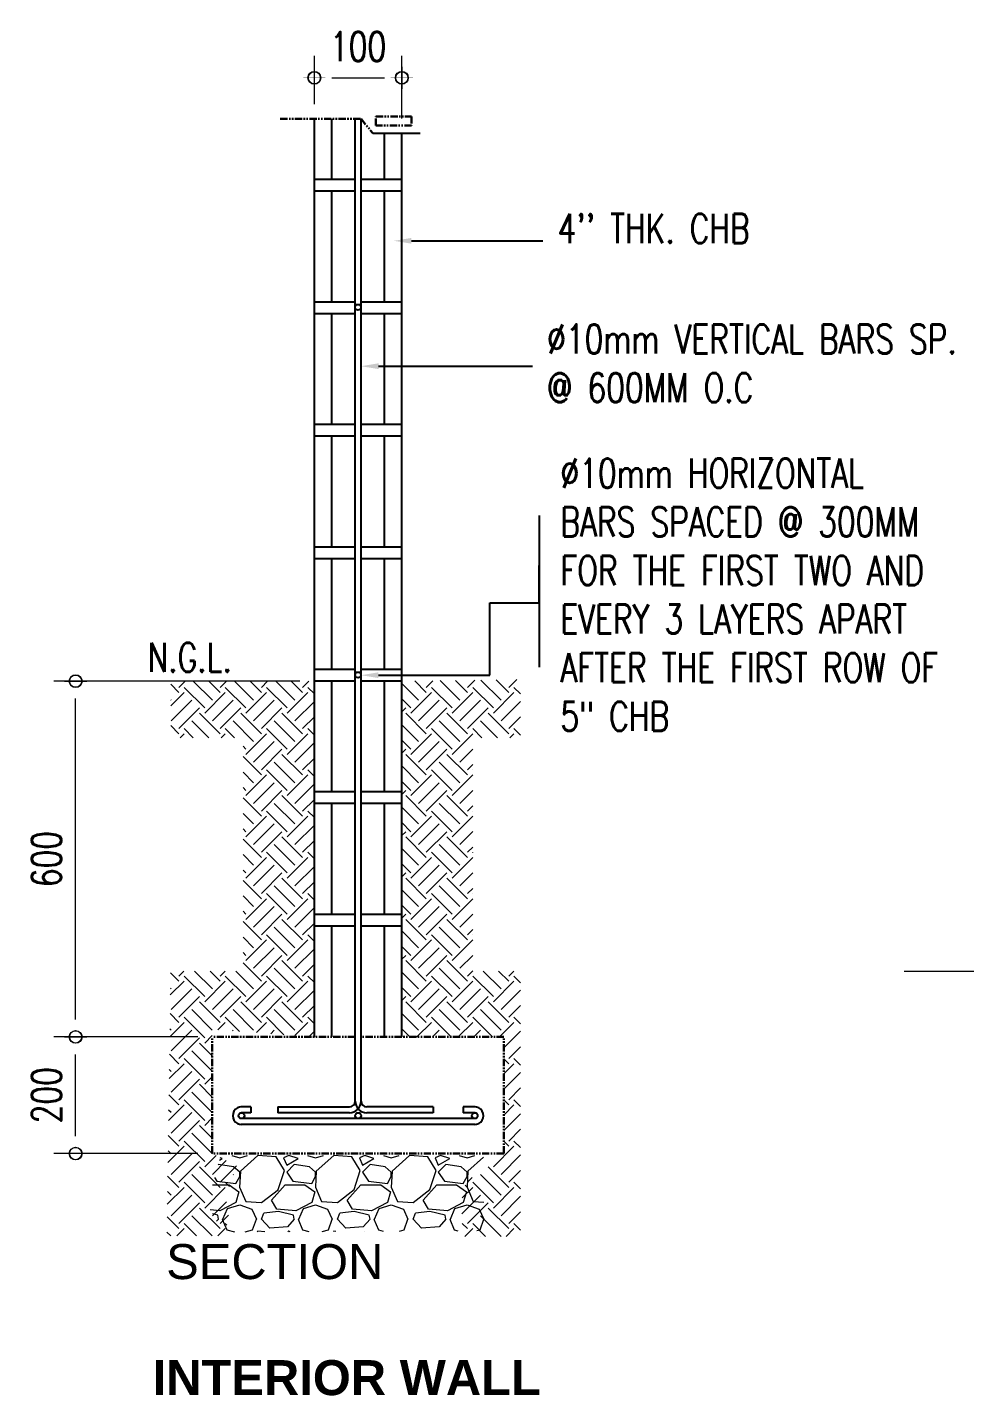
# Model space of a CAD drawing. Header units: millimetres. Extents: x 1634676 to 2610633, y -385676 to -37463.
# Drawn here: x 2120511 to 2122118, y -61592 to -59246 of the extents above; entities that cross this region are included whole.
import ezdxf
from ezdxf import colors
from ezdxf.entities.mleader import LeaderData, LeaderLine
from ezdxf.math import Vec2, Vec3

# ---------------------------------------------------------------- set-up
doc = ezdxf.new("R2010")
doc.units = ezdxf.units.MM
doc.header["$MEASUREMENT"] = 0
doc.linetypes.add('PHANTOM', pattern=[2.5, 1.25, -0.25, 0.25, -0.25, 0.25, -0.25])
doc.layers.get('0').update_dxf_attribs({"lineweight": 15})
doc.layers.get('Defpoints').update_dxf_attribs({"color": 250})
for name, color, linetype, lineweight in [('.2', 2, 'Continuous', 20), ('ST-ANNOT_A', 74, 'Continuous', 20), ('ST-DIM_E', 250, 'Continuous', 13), ('ST-FTG_E', 58, 'PHANTOM', 30), ('ST-HATCH_E', 250, 'Continuous', 9), ('ST-STL_E', 5, 'Continuous', 25), ('ST-WALL_E', 2, 'Continuous', 25)]:
    doc.layers.add(name, color=color, linetype=linetype, lineweight=lineweight)
doc.layers.add('.5', color=7, linetype='Continuous')
doc.styles.add('ARIAL', font='arial.ttf')
doc.styles.add('ST_TEXT', font='romans.shx', dxfattribs={"width": 0.75})
doc.styles.get("Standard").update_dxf_attribs({"font": 'GOTHIC.TTF'})
doc.dimstyles.new('ST_D25', dxfattribs={"dimscale": 25, "dimtxt": 2, "dimasz": 1.2, "dimexe": 1.5, "dimexo": 1, "dimgap": 1, "dimtad": 1, "dimdec": 0, "dimzin": 1, "dimdsep": 46, "dimtxsty": 'ST_TEXT', "dimblk": 'OpenIndicator', "dimcen": 1, "dimclrd": 256, "dimclre": 256, "dimclrt": 7, "dimadec": 0, "dimazin": 0, "dimtfac": 1, "dimtdec": 0, "dimtix": 1, "dimtmove": 2, "dimatfit": 3, "dimldrblk": 'OPEN90', "dimfxl": 0.075, "dimlwd": -1, "dimlwe": -1, "dimarcsym": 0})

# ---------------------------------------------------------------- blocks, each defined once
blk = doc.blocks.new('OpenIndicator')
at = {"layer": 'ST-DIM_E'}
h = blk.add_hatch(color=255, dxfattribs=at)
h.paths.add_polyline_path([(0.3500000000000002, 0), (0.3645194722411961, 0, 0.4142135623730951), (2.775557561562891e-16, 0.364519472241196), (2.775557561562891e-16, 0.3500000000000001, -0.4142135623730951)])
h.paths.add_polyline_path([(2.775557561562891e-16, 0.3500000000000001), (2.775557561562891e-16, 0.364519472241196, 0.4142135623730951), (-0.3645194722411955, 0), (-0.3499999999999998, 0, -0.4142135623730953)])
h.paths.add_polyline_path([(1.665334536937735e-16, -0.3499999999999999), (1.665334536937735e-16, -0.3645194722411956, 0.4142135623730951), (0.3645194722411961, 0), (0.3500000000000002, 0, -0.4142135623730949)])
h.paths.add_polyline_path([(-0.3499999999999998, 0), (-0.3645194722411955, 0, 0.4142135623730949), (1.665334536937735e-16, -0.3645194722411956), (1.665334536937735e-16, -0.3499999999999999, -0.4142135623730949)])
at = {"layer": 'ST-DIM_E', "color": 255}
blk.add_line((2.983402616018552e-16, 0.6342797221434002), (1.457489482482074e-16, -0.6342797221434002), dxfattribs=at)
at = {"layer": 'ST-DIM_E', "color": 255, "const_width": 0.01}
blk.add_lwpolyline([(-0.6295341379212689, 0), (0.6295341379212693, 0)], dxfattribs=at)
at = {"layer": 'ST-DIM_E', "color": 255}
for centre, radius in [((3.33066907387547e-16, 1.443384749626027e-16), 0.3645194722411958), ((2.220446049250313e-16, 1.443384749626027e-16), 0.35)]:
    blk.add_circle(centre, radius, dxfattribs=at)
blk = doc.blocks.new('*D155')
at = {"layer": 'Defpoints', "color": 0, "transparency": 16777216}
for p in [(2120593.443772866, -60367.07371918179), (2121002.733871842, -60367.07371918179, -5.860458756809937e-08), (2120827.733871842, -60977.07371918179, -5.859916967973922e-08)]:
    blk.add_point(p, dxfattribs=at)
at = {"layer": 'ST-DIM_E', "transparency": 16777216}
for p, q in [((2120977.733871842, -60367.07371918179), (2120555.943772866, -60367.07371918179)), ((2120593.443772866, -60947.07371918179), (2120593.443772866, -60397.07371918179)), ((2120802.733871842, -60977.07371918179), (2120555.943772866, -60977.07371918179))]:
    blk.add_line(p, q, dxfattribs=at)
at = {"layer": 'ST-DIM_E', "transparency": 16777216, "xscale": 30, "yscale": 30, "zscale": 30}
for p, rotation in [((2120593.443772866, -60367.07371918179), 90), ((2120593.443772866, -60977.07371918179), 270)]:
    blk.add_blockref('OpenIndicator', p, dxfattribs=dict(at, rotation=rotation))
at = {"layer": 'ST-DIM_E', "color": 7, "lineweight": -2, "transparency": 16777216, "insert": (2120543.443772866, -60672.07371918238), "char_height": 50, "attachment_point": 5, "rotation": 90, "style": 'ST_TEXT'}
blk.add_mtext('600', dxfattribs=at)
blk = doc.blocks.new('_Open90')
at = {"color": 0, "linetype": 'ByBlock', "lineweight": -2}
for p, q in [((0, 0), (-1, 0)), ((-0.5, 0.5), (0, 0)), ((0, 0), (-0.5, -0.5))]:
    blk.add_line(p, q, dxfattribs=at)
blk = doc.blocks.new('*D156')
at = {"layer": 'Defpoints', "color": 0, "transparency": 16777216}
for p in [(2120593.443772867, -60977.07371918179), (2120827.733871842, -60977.07371918179, -5.859916967973922e-08), (2120827.733871842, -61177.07371918179, -5.859739332289982e-08)]:
    blk.add_point(p, dxfattribs=at)
at = {"layer": 'ST-DIM_E', "transparency": 16777216}
for p, q in [((2120802.733871842, -60977.07371918179), (2120555.943772867, -60977.07371918179)), ((2120593.443772867, -61147.07371918179), (2120593.443772867, -61007.07371918179)), ((2120802.733871842, -61177.07371918179), (2120555.943772867, -61177.07371918179))]:
    blk.add_line(p, q, dxfattribs=at)
at = {"layer": 'ST-DIM_E', "transparency": 16777216, "xscale": 30, "yscale": 30, "zscale": 30}
for p, rotation in [((2120593.443772867, -60977.07371918179), 90), ((2120593.443772867, -61177.07371918179), 270)]:
    blk.add_blockref('OpenIndicator', p, dxfattribs=dict(at, rotation=rotation))
at = {"layer": 'ST-DIM_E', "color": 7, "lineweight": -2, "transparency": 16777216, "insert": (2120543.443772867, -61077.07371918238), "char_height": 50, "attachment_point": 5, "rotation": 90, "style": 'ST_TEXT'}
blk.add_mtext('200', dxfattribs=at)
blk = doc.blocks.new('*D157')
at = {"layer": 'Defpoints', "color": 0, "transparency": 16777216}
for p in [(2121152.733871841, -59332.57103408937), (2121002.733871841, -59403.00913324644), (2121152.733871841, -59427.25928442244)]:
    blk.add_point(p, dxfattribs=at)
at = {"layer": 'ST-DIM_E', "transparency": 16777216}
for p, q in [((2121002.733871841, -59378.00913324644), (2121002.733871841, -59295.07103408937)), ((2121152.733871841, -59402.25928442244), (2121152.733871841, -59295.07103408937)), ((2121032.733871841, -59332.57103408937), (2121122.733871841, -59332.57103408937))]:
    blk.add_line(p, q, dxfattribs=at)
at = {"layer": 'ST-DIM_E', "transparency": 16777216, "xscale": 30, "yscale": 30, "zscale": 30, "rotation": 180}
blk.add_blockref('OpenIndicator', (2121002.733871841, -59332.57103408937), dxfattribs=at)
at = {"layer": 'ST-DIM_E', "transparency": 16777216, "xscale": 30, "yscale": 30, "zscale": 30}
blk.add_blockref('OpenIndicator', (2121152.733871841, -59332.57103408937), dxfattribs=at)
at = {"layer": 'ST-DIM_E', "color": 7, "lineweight": -2, "transparency": 16777216, "insert": (2121077.733871841, -59278.91497877863), "char_height": 50, "attachment_point": 5, "style": 'ST_TEXT'}
blk.add_mtext('100', dxfattribs=at)

msp = doc.modelspace()

# ---------------------------------------------------------------- hatches: boundary and pattern name
at = {"layer": 'ST-HATCH_E', "ltscale": 100}
h = msp.add_hatch(dxfattribs=at)
h.set_pattern_fill('EARTH', color=256, scale=200, angle=45.00000000000009, style=0)
h.set_pattern_definition([(45.00000000000009, (95687.32538183848, 115691.8387072005), (-1.040834085586084e-13, 70.71067811865474), [50.00000000000001, -50.00000000000001]), (45.00000000000009, (95674.06712969462, 115705.0969593481), (-1.040834085586084e-13, 70.71067811865474), [50.00000000000001, -50.00000000000001]), (45.00000000000009, (95660.80887755076, 115718.3552114957), (-1.040834085586084e-13, 70.71067811865474), [50.00000000000001, -50.00000000000001]), (135.0000000000001, (95660.80887755076, 115727.1940462601), (-70.71067811865474, -9.71445146547012e-14), [50, -50]), (135.0000000000001, (95674.06712969462, 115740.4522984077), (-70.71067811865474, -9.71445146547012e-14), [50, -50]), (135.0000000000001, (95687.32538183848, 115753.7105505553), (-70.71067811865474, -9.71445146547012e-14), [50, -50])])
edge = h.paths.add_edge_path()
edge.add_line((2121002.733871841, -60544.12860132818), (2121002.733871841, -60367.07371918345))
edge.add_line((2121002.733871841, -60367.07371918176), (2120756.386402178, -60367.07371918176))
edge.add_line((2120756.386402183, -60367.07371918176), (2120756.386402183, -60464.12860132614))
edge.add_line((2120756.386402183, -60464.1286013319), (2120880.434921935, -60464.1286013319))
edge.add_line((2120880.434921929, -60464.1286013319), (2120880.434921929, -60864.12860133051))
edge.add_line((2120880.434921929, -60864.12860132818), (2120756.386402177, -60864.12860132812))
edge.add_line((2120756.386402183, -60864.12860132818), (2120749.630305219, -61318.3425993814))
edge.add_line((2120749.630305224, -61318.3425993814), (2120849.630305224, -61318.3425993814))
edge.add_line((2120849.630305224, -61318.3425993814), (2120856.386402188, -61278.08606228133))
edge.add_arc((2120885.801736631, -61261.23879197676), 33.89826569695749, 179.999999999952, 209.8013925409727, ccw=False)
edge.add_arc((2121027.375540265, -61279.75253834639), 176.4460425183591, 152.6006655960067, 173.9771070290806, ccw=False)
edge.add_line((2120870.723085784, -61198.55392735515), (2120827.733871839, -61177.07371918182))
edge.add_line((2120827.733871841, -61177.07371918176), (2120827.733871841, -60964.12860132707))
edge.add_line((2120827.733871841, -60964.12860132818), (2121002.733871844, -60977.07371918217))
edge.add_line((2121002.733871841, -60977.07371918176), (2121002.733871841, -60754.12860132864))
edge.add_line((2121002.733871841, -60754.12860132818), (2121002.733871841, -60544.12860132905))
edge = h.paths.add_edge_path()
edge.add_ellipse((2121381.587365755, -61269.55293466215), major_axis=(89.29418022721545, 89.29418022721548), ratio=1, start_angle=100.80290461354468, end_angle=142.4990452233347, ccw=False)
edge.add_line((2121256.386402183, -61286.0338317125), (2121256.386402183, -61319.12009840581))
edge.add_line((2121256.386402183, -61319.12009840523), (2121356.386402183, -61319.12009840517))
edge.add_line((2121356.386402183, -61319.12009840523), (2121356.386402183, -60864.1286013264))
edge.add_line((2121356.386402183, -60864.12860132818), (2121274.396055141, -60864.12860132824))
edge.add_line((2121274.396055141, -60864.12860132818), (2121274.396055141, -60464.12860132963))
edge.add_line((2121274.396055141, -60464.1286013319), (2121356.386402183, -60464.12860133196))
edge.add_line((2121356.386402183, -60464.1286013319), (2121356.386402183, -60364.12860133187))
edge.add_line((2121356.386402183, -60364.1286013319), (2121152.733871843, -60367.07371918747))
edge.add_line((2121152.733871841, -60367.07371918176), (2121152.733871841, -60544.12860132649))
edge.add_line((2121152.733871841, -60544.12860132818), (2121152.733871841, -60754.12860132731))
edge.add_line((2121152.733871841, -60754.12860132818), (2121152.733871841, -60977.0737191813))
edge.add_line((2121152.733871841, -60977.07371918176), (2121327.703405608, -60977.07371918176))
edge.add_line((2121327.703405612, -60977.07371918176), (2121327.733871845, -61177.07371918249))
edge.add_line((2121327.733871841, -61177.07371918176), (2121272.36680977, -61223.75615088345))
h = msp.add_hatch(dxfattribs=at)
h.set_pattern_fill('GRAVEL', color=256, scale=130)
h.set_pattern_definition([(228.012787504, (101677.4277032695, 121619.752511333), (-1040.000000000008, -1170.000000000001), [17.48968, -1731.481446119581]), (184.969740728, (101665.7277032665, 121606.7525113312), (1559.999999999997, 130.0000000000045), [30.01284, -2971.270218959899]), (132.510447078, (101635.8277032606, 121604.1525113334), (1300.000000000015, -1429.999999999982), [21.16243999999999, -2095.08423749296]), (267.273689006, (101585.1277032725, 121571.6525113315), (130.0000000000031, 2600.000000000002), [27.33093999999985, -2705.762545411754]), (292.833654178, (101583.8277032606, 121544.3525113345), (-649.9999999999985, 1560.000000000004), [26.80014999999986, -2653.218506651463]), (357.273689006, (101594.2277032665, 121519.6525113334), (-2600.000000000002, 130.0000000000033), [27.33093999999985, -2705.762545411754]), (37.6942404667, (101621.5277032785, 121518.3525113327), (-1690, -1299.999999999996), [36.14376999999999, -3578.23031135908]), (72.2553283749, (101650.1277032725, 121540.4525113323), (910.0000000000035, 2860.000000000001), [34.12343999999975, -3378.221794585723]), (121.429565615, (101660.5277032636, 121572.9525113323), (-1040.000000000003, 1689.999999999998), [27.42349999999998, -2714.929504264767]), (175.236358309, (101646.2277032665, 121596.3525113327), (1429.999999999998, -130.0000000000049), [31.30816, -1534.099135242999]), (222.397437798, (101615.0277032636, 121598.9525113342), (-1559.999999999995, -1429.999999999997), [40.48824, -4008.338750623337]), (138.814074834, (101713.8277032755, 121570.3525113308), (-910.0000000000042, 780.0000000000001), [13.81912999999993, -1368.099825655503]), (171.46923439, (101703.4277032695, 121579.4525113323), (1690, -259.9999999999994), [26.29081, -2602.79648410041]), (225, (101677.4277032695, 121583.3525113327), (-1.443289932012704e-14, -129.9999999999913), [18.38473, -165.463033108503]), (203.198590514, (101668.3277032755, 121598.9525113342), (649.9999999999986, 259.9999999999968), [9.900540000000001, -980.149963762307]), (291.801409486, (101659.2277032665, 121595.0525113319), (-129.9999999999589, 390.0000000000134), [14.00139, -686.0700349274852]), (30.96375653209999, (101664.4277032695, 121582.0525113319), (390.0000000000069, 259.9999999999973), [22.74076999999998, -735.2829763298881]), (161.565051177, (101683.9277032695, 121593.7525113349), (260.0000000000015, -129.999999999997), [16.44382999999988, -394.65226582189]), (16.389540334, (101583.8277032606, 121595.0525113319), (1299.999999999995, 390.0000000000057), [23.036, -2280.569869067022]), (70.3461759419, (101605.9277032695, 121601.5525113319), (-520.0000000001586, -1430.000000000442), [19.32593, -1913.26300715147]), (293.198590514, (101683.9277032695, 121619.752511333), (-259.9999999999962, 649.999999999999), [19.80095, -970.2495537623068]), (343.610459666, (101691.7277032665, 121601.5525113319), (-1299.999999999995, 390.0000000000057), [23.03599999999988, -2280.569869066955]), (339.44395478, (101583.8277032606, 121514.4525113342), (-650.0000000000048, 260.0000000000032), [22.21439999999988, -1088.506086891267]), (294.775140569, (101604.6277032725, 121506.6525113334), (-650.0000000000007, 1430), [18.61314, -1842.70359822588]), (66.8014094864, (101685.2277032665, 121489.752511333), (259.9999999999976, 649.9999999999961), [19.80095, -970.2495537623072]), (17.35402463629999, (101693.0277032636, 121507.9525113342), (-1689.999999999997, -519.9999999999951), [21.79203, -2157.405069851201]), (69.44395478040002, (101621.5277032785, 121489.752511333), (-260.000000000001, -649.9999999999941), [11.10719999999994, -1099.613286891267]), (101.309932474, (101677.4277032695, 121489.752511333), (-129.9999999999953, 520.0000000000017), [6.628699999999999, -656.2438367670638]), (165.963756532, (101676.1277032725, 121496.252511333), (389.9999999999946, -130.0000000000002), [26.80015000000001, -509.2035813303012]), (186.009005957, (101650.1277032725, 121502.752511333), (1300.000000000006, 129.9999999999978), [24.8365, -2458.810012690565]), (303.690067526, (101664.4277032695, 121570.3525113308), (-129.9999999999984, 259.9999999999982), [18.74885999999988, -449.9728058103177]), (353.157226587, (101674.8277032755, 121554.752511333), (2210.000000000001, -260.0000000000069), [32.73322, -3240.58314112368]), (60.9453959009, (101707.3277032606, 121550.8525113345), (-519.9999999999968, -909.9999999999969), [13.38428, -1325.04763832831]), (90, (101713.8277032755, 121562.5525113338), (-130, 130), [7.8, -122.2]), (120.256437164, (101647.5277032636, 121506.6525113334), (520.0000000000011, -910.000000000001), [18.06012, -1787.957598628474]), (48.01278750419999, (101638.4277032695, 121522.2525113312), (1040, 1169.999999999997), [34.97936000000001, -1713.991766119581]), (0, (101661.8277032606, 121548.252511333), (130, 130), [33.8, -96.2]), (325.3048464690001, (101695.6277032725, 121548.252511333), (1300.000000000018, -909.9999999999773), [20.55481999999988, -2034.925659109448]), (254.054604099, (101712.5277032636, 121536.5525113338), (-130.0000000000049, -520.0000000000006), [18.92826, -927.486025606465]), (207.645975364, (101707.3277032606, 121518.3525113327), (-2469.999999999994, -1300.000000000006), [30.81845, -3051.031643693722]), (175.42607874, (101680.0277032636, 121504.0525113319), (-1689.999999999994, 130.0000000000002), [32.60387000000001, -3227.779543035958])])
h.paths.add_polyline_path([(2121292.650376433, -61180.14240294386), (2120842.153360062, -61180.14240294386), (2120818.892226153, -61264.66545134474), (2120845.46988731, -61311.59446724941), (2121294.163020217, -61309.12901875068)])

# ---------------------------------------------------------------- linework, layer by layer
at = {"layer": '.2', "ltscale": 2, "elevation": -5.860458756809936e-08}
msp.add_lwpolyline([(2123096.45375466, -60864.81251719836), (2122013.884590495, -60864.81251719836)], dxfattribs=at)
at = {"layer": '.5', "ltscale": 100}
for p, q in [((2121072.733871841, -60367.07371918176, -5.860458756809937e-08), (2121002.733871841, -60367.07371918176, -5.860458756809937e-08)), ((2121152.733871841, -60367.07371918176, -5.860458756809937e-08), (2121082.733871841, -60367.07371918176, -5.860458756809937e-08))]:
    msp.add_line(p, q, dxfattribs=at)
at = {"lineweight": -2}
for p, q in [((2121102.810365655, -59427.25928442244), (2121184.204917707, -59427.25928442244)), ((2121388.228576952, -60233.03218210553), (2121388.228576952, -60168.81858101924))]:
    msp.add_line(p, q, dxfattribs=at)
at = {"layer": 'ST-DIM_E', "lineweight": -2}
for p, q in [((2121388.228576952, -60083.32322448184), (2121388.228576952, -60343.25895737176)), ((2121303.377036848, -60356.85619342391), (2121303.377036848, -60233.03218210553)), ((2121303.377036848, -60233.03218210553), (2121388.228576952, -60233.03218210553))]:
    msp.add_line(p, q, dxfattribs=at)
at = {"layer": 'ST-FTG_E', "ltscale": 10}
for p, q in [((2120944.281354838, -59403.00913324644), (2121082.733871841, -59403.00913324644)), ((2121082.733871841, -59403.00913324644), (2121102.810365655, -59427.25928442244)), ((2120827.733871841, -61177.07371918176, -5.859739332289982e-08), (2120827.733871841, -60977.07371918176, -5.859916967973922e-08)), ((2121072.733871841, -60977.07371918176, -5.859916967973922e-08), (2120827.733871841, -60977.07371918176, -5.859916967973922e-08)), ((2121327.733871841, -60977.07371918176, -5.859916967973922e-08), (2121082.733871841, -60977.07371918176, -5.859916967973922e-08)), ((2121327.733871841, -61177.07371918176, -5.859739332289982e-08), (2121327.733871841, -60977.07371918176, -5.859916967973922e-08)), ((2121327.733871841, -61177.07371918176, -5.859739332289982e-08), (2120827.733871841, -61177.07371918176, -5.859739332289982e-08))]:
    msp.add_line(p, q, dxfattribs=at)
at = {"layer": 'ST-FTG_E', "ltscale": 10, "elevation": -5.861236445834227e-08}
msp.add_lwpolyline([(2121108.1363085, -59398.70347581123), (2121169.588004404, -59398.70347581123), (2121169.588004404, -59414.62439719652), (2121108.1363085, -59414.62439719652)], close=True, dxfattribs=at)
at = {"layer": 'ST-STL_E'}
for p, q in [((2121072.733871841, -61087.12222647358, -5.859819225264626e-08), (2121072.733871841, -59403.00913324644, -5.861306054733408e-08)), ((2121082.733871841, -61087.12222647358, -5.859819225264626e-08), (2121082.733871841, -59403.00913324644, -5.861315018170365e-08)), ((2120893.61892637, -61097.12222647358, -5.859810343480428e-08), (2120876.881216505, -61097.12222647358, -5.859810343480428e-08)), ((2120893.61892637, -61107.12222647358, -5.859801461696231e-08), (2120877.241989532, -61107.12222647358, -5.859801461696231e-08)), ((2120893.61892637, -61097.12222647358, -5.859810343480428e-08), (2120893.61892637, -61107.12222647358, -5.859801461696231e-08)), ((2120939.921276205, -61097.12222647358, -5.859810343480428e-08), (2121062.733871841, -61097.12222647358, -5.859810343480428e-08)), ((2120939.921276205, -61097.12222647358, -5.859810343480428e-08), (2120939.921276205, -61107.12222647358, -5.859801461696231e-08)), ((2121062.733871841, -61107.12222647358, -5.859801461696231e-08), (2120939.921276205, -61107.12222647358, -5.859801461696231e-08)), ((2121206.57547731, -61097.12222647358, -5.859810343480428e-08), (2121092.733871856, -61097.12222647358, -5.859810343480428e-08)), ((2121206.57547731, -61107.12222647358, -5.859801461696231e-08), (2121092.733871856, -61107.12222647358, -5.859801461696231e-08)), ((2121206.57547731, -61097.12222647358, -5.859810343480428e-08), (2121206.57547731, -61107.12222647358, -5.859801461696231e-08)), ((2121257.906944522, -61097.12222647358, -5.859810343480428e-08), (2121257.906944522, -61107.12222647358, -5.859801461696231e-08)), ((2121278.586527177, -61097.12222647358, -5.859810343480428e-08), (2121257.906944522, -61097.12222647358, -5.859810343480428e-08)), ((2121278.225754165, -61107.12222647358, -5.859801461696231e-08), (2121257.906944522, -61107.12222647358, -5.859801461696231e-08)), ((2121278.586527177, -61127.07371918549, -5.859783741210967e-08), (2120876.881216505, -61127.07371918549, -5.859783741210967e-08)), ((2121278.225754165, -61117.07371918176, -5.859792622995165e-08), (2120877.241989532, -61117.07371918176, -5.859792622995165e-08))]:
    msp.add_line(p, q, dxfattribs=at)
for centre in [(2121077.565429562, -59726.06128144701), (2121077.677798205, -60356.4627036794), (2120877.733871841, -61112.09797282581, -5.859797042345698e-08), (2121077.733871841, -61112.09797282581, -5.859797042345698e-08), (2121277.733871841, -61112.09797282581, -5.859797042345698e-08)]:
    msp.add_circle(centre, 5, dxfattribs=at)
for centre, radius, start, end in [((2121062.733871841, -61087.12222647358, -5.859819225264626e-08), 10, 270, 0), ((2121062.733871841, -61087.12222647358, -5.859819225264626e-08), 20, 270, 0), ((2121092.733871856, -61087.12222647358, -5.859819225264626e-08), 20, 180, 270), ((2121092.733871856, -61087.12222647358, -5.859819225264626e-08), 10, 180, 270), ((2120877.733871841, -61112.09797282581, -5.859797042345698e-08), 15, 86.7413400225371, 273.2586599774629), ((2121277.733871841, -61112.09797282581, -5.859797042345698e-08), 15, 266.7413400225371, 93.25865997746293)]:
    msp.add_arc(centre, radius, start, end, dxfattribs=at)
at = {"layer": 'ST-WALL_E', "ltscale": 100}
for p, q in [((2121002.733871841, -60137.07371918549, -5.860663037846467e-08), (2121002.733871841, -59403.00913324644, -5.861315018170362e-08)), ((2121002.733871841, -59507.07371918921, -5.861222590250877e-08), (2121002.733871841, -59403.00913324644, -5.861315018170362e-08)), ((2121032.733871856, -59507.07371918921, -5.861222590250877e-08), (2121032.733871856, -59403.00913324644, -5.861315018170362e-08)), ((2121122.733871841, -59507.07371918921, -5.861222590250877e-08), (2121122.733871841, -59427.25928442244, -5.861293479709418e-08)), ((2121152.733871841, -60977.07371918176, -5.859916967973922e-08), (2121152.733871841, -59427.25928442244, -5.861293479709418e-08)), ((2121152.733871841, -59507.07371918921, -5.861222590250877e-08), (2121152.733871841, -59427.25928442244, -5.861293479709418e-08)), ((2121072.733871841, -59507.07371918921, -5.861222590250877e-08), (2121002.733871841, -59507.07371918921, -5.861222590250877e-08)), ((2121152.733871841, -59507.07371918921, -5.861222590250877e-08), (2121082.733871841, -59507.07371918921, -5.861222590250877e-08)), ((2121072.733871841, -59527.07371918549, -5.861204826682482e-08), (2121002.733871841, -59527.07371918549, -5.861204826682482e-08)), ((2121032.733871856, -59717.07371918549, -5.86103607278274e-08), (2121032.733871856, -59527.07371918549, -5.861204826682482e-08)), ((2121152.733871841, -59527.07371918549, -5.861204826682482e-08), (2121082.733871841, -59527.07371918549, -5.861204826682482e-08)), ((2121122.733871841, -59717.07371918549, -5.86103607278274e-08), (2121122.733871841, -59527.07371918549, -5.861204826682482e-08)), ((2121072.733871841, -59717.07371918549, -5.86103607278274e-08), (2121002.733871841, -59717.07371918549, -5.86103607278274e-08)), ((2121152.733871841, -59717.07371918549, -5.86103607278274e-08), (2121082.733871841, -59717.07371918549, -5.86103607278274e-08)), ((2121072.733871841, -59737.07371918549, -5.861018309214347e-08), (2121002.733871841, -59737.07371918549, -5.861018309214347e-08)), ((2121032.733871856, -59927.07371918549, -5.860849555314605e-08), (2121032.733871856, -59737.07371918549, -5.861018309214347e-08)), ((2121152.733871841, -59737.07371918549, -5.861018309214347e-08), (2121082.733871841, -59737.07371918549, -5.861018309214347e-08)), ((2121122.733871841, -59927.07371918549, -5.860849555314605e-08), (2121122.733871841, -59737.07371918549, -5.861018309214347e-08)), ((2121072.733871841, -59927.07371918549, -5.860849555314605e-08), (2121002.733871841, -59927.07371918549, -5.860849555314605e-08)), ((2121152.733871841, -59927.07371918549, -5.860849555314605e-08), (2121082.733871841, -59927.07371918549, -5.860849555314605e-08)), ((2121072.733871841, -59947.07371918549, -5.860831791746209e-08), (2121002.733871841, -59947.07371918549, -5.860831791746209e-08)), ((2121032.733871856, -60137.07371918549, -5.860663037846467e-08), (2121032.733871856, -59947.07371918549, -5.860831791746209e-08)), ((2121152.733871841, -59947.07371918549, -5.860831791746209e-08), (2121082.733871841, -59947.07371918549, -5.860831791746209e-08)), ((2121122.733871841, -60137.07371918549, -5.860663037846467e-08), (2121122.733871841, -59947.07371918549, -5.860831791746209e-08)), ((2121002.733871841, -60977.07371918176, -5.859916967973922e-08), (2121002.733871841, -60137.07371918549, -5.860663037846467e-08)), ((2121072.733871841, -60137.07371918549, -5.860663037846467e-08), (2121002.733871841, -60137.07371918549, -5.860663037846467e-08)), ((2121152.733871841, -60137.07371918549, -5.860663037846467e-08), (2121082.733871841, -60137.07371918549, -5.860663037846467e-08)), ((2121072.733871841, -60157.07371918176, -5.860645274278074e-08), (2121002.733871841, -60157.07371918176, -5.860645274278074e-08)), ((2121032.733871856, -60347.07371918549, -5.860476520378332e-08), (2121032.733871856, -60157.07371918176, -5.860645274278074e-08)), ((2121152.733871841, -60157.07371918176, -5.860645274278074e-08), (2121082.733871841, -60157.07371918176, -5.860645274278074e-08)), ((2121122.733871841, -60347.07371918549, -5.860476520378332e-08), (2121122.733871841, -60157.07371918176, -5.860645274278074e-08)), ((2121072.733871841, -60347.07371918549, -5.860476520378332e-08), (2121002.733871841, -60347.07371918549, -5.860476520378332e-08)), ((2121002.733871841, -60557.07371918176, -5.860290002910194e-08), (2121002.733871841, -60347.07371918549, -5.860476520378332e-08)), ((2121152.733871841, -60347.07371918549, -5.860476520378332e-08), (2121082.733871841, -60347.07371918549, -5.860476520378332e-08)), ((2121032.733871856, -60557.07371918176, -5.860290002910194e-08), (2121032.733871856, -60367.07371918176, -5.860458756809937e-08)), ((2121122.733871841, -60557.07371918176, -5.860290002910194e-08), (2121122.733871841, -60367.07371918176, -5.860458756809937e-08)), ((2121072.733871841, -60557.07371918176, -5.860290002910194e-08), (2121002.733871841, -60557.07371918176, -5.860290002910194e-08)), ((2121152.733871841, -60557.07371918176, -5.860290002910194e-08), (2121082.733871841, -60557.07371918176, -5.860290002910194e-08)), ((2121072.733871841, -60577.07371918176, -5.860272239341802e-08), (2121002.733871841, -60577.07371918176, -5.860272239341802e-08)), ((2121032.733871856, -60767.07371918176, -5.86010348544206e-08), (2121032.733871856, -60577.07371918176, -5.860272239341802e-08)), ((2121152.733871841, -60577.07371918176, -5.860272239341802e-08), (2121082.733871841, -60577.07371918176, -5.860272239341802e-08)), ((2121122.733871841, -60767.07371918176, -5.86010348544206e-08), (2121122.733871841, -60577.07371918176, -5.860272239341802e-08)), ((2121072.733871841, -60767.07371918176, -5.86010348544206e-08), (2121002.733871841, -60767.07371918176, -5.86010348544206e-08)), ((2121152.733871841, -60767.07371918176, -5.86010348544206e-08), (2121082.733871841, -60767.07371918176, -5.86010348544206e-08)), ((2121072.733871841, -60787.07371918176, -5.860085721873664e-08), (2121002.733871841, -60787.07371918176, -5.860085721873664e-08)), ((2121032.733871856, -60977.07371918176, -5.859916967973922e-08), (2121032.733871856, -60787.07371918176, -5.860085721873664e-08)), ((2121152.733871841, -60787.07371918176, -5.860085721873664e-08), (2121082.733871841, -60787.07371918176, -5.860085721873664e-08)), ((2121122.733871841, -60977.07371918176, -5.859916967973922e-08), (2121122.733871841, -60787.07371918176, -5.860085721873664e-08))]:
    msp.add_line(p, q, dxfattribs=at)

# ---------------------------------------------------------------- texts
at = {"lineweight": -2, "char_height": 60, "attachment_point": 1, "style": 'ARIAL'}
for s, width, gutter_width, heights, insert in [('SECTION', 0.3180636945771766, 1, [0], (2120748.624859312, -61332.2767718627, -5.860849555314605e-08)), ('{\\fArial|b1|i0|c0|p34;INTERIOR WALL}', 2333.06058117242, 1.377550189191599, [0.4144534988573206], (2120725.391815952, -61531.23846097232, -5.861236445834227e-08))]:
    msp.add_mtext_dynamic_manual_height_columns(s, width=width, gutter_width=gutter_width, heights=heights, dxfattribs=dict(at, insert=insert))
at = {"layer": 'ST-ANNOT_A', "char_height": 50, "attachment_point": 4, "style": 'ST_TEXT'}
for s, width, insert in [("4'' THK. CHB        ", 569.6326292598649, (2121419.842170724, -59590.97038243402, -5.861475378232611e-08)), ('%%C10mm VERTICAL BARS SP. @ 600MM O.C         ', 766.3894661068708, (2121401.946526595, -59822.22103167017, -5.861453173772121e-08)), ('%%C10mm HORIZONTAL BARS SPACED @ 300MM FOR THE FIRST TWO AND EVERY 3 LAYERS APART AFTER THE FIRST ROW OF 5" CHB        ', 718.9654057645472, (2121424.702114248, -60218.94976615347, -1.758239109433146e-07)), ('N.G.L.', 571.7583802680025, (2120716.835992702, -60326.36827747029, -5.861236445834227e-08))]:
    msp.add_mtext_dynamic_manual_height_columns(s, width=width, gutter_width=1, heights=[0], dxfattribs=dict(at, insert=insert))

# ---------------------------------------------------------------- dimensions: what is measured, and where the dimension line sits
at = {"layer": 'ST-DIM_E', "lineweight": -2}
dim = msp.add_linear_dim(base=(2121152.733871841, -59332.57103408937, -5.860849555314605e-08), p1=(2121002.733871841, -59403.00913324644, -5.861315018170362e-08), p2=(2121152.733871841, -59427.25928442244, -5.861293479709418e-08), text='100', dimstyle='ST_D25', dxfattribs=at)
dim.commit()
dim.dimension.update_dxf_attribs({"geometry": '*D157', "text_midpoint": (2121077.733871841, -59278.91497877863, -5.860849555314605e-08), "dimtype": 160})
for base, p1, p2, text, picture, middle in [((2120593.443772866, -60367.07371918179), (2120827.733871841, -60977.07371918176, -5.859916967973922e-08), (2121002.733871841, -60367.07371918176, -5.860458756809937e-08), '600', '*D155', (2120543.443772866, -60672.07371918238)), ((2120593.443772867, -60977.07371918179), (2120827.733871841, -61177.07371918176, -5.859739332289982e-08), (2120827.733871841, -60977.07371918176, -5.859916967973922e-08), '200', '*D156', (2120543.443772867, -61077.07371918238))]:
    dim = msp.add_linear_dim(base=base, p1=p1, p2=p2, angle=90, text=text, dimstyle='ST_D25', dxfattribs=at)
    dim.commit()
    dim.dimension.update_dxf_attribs({"geometry": picture, "text_midpoint": middle})

# ---------------------------------------------------------------- leaders
ml = msp.add_multileader_mtext('Standard', dxfattribs=at)
ml.set_content('', color=256)
ml.set_leader_properties()
ml.build(insert=Vec2(0, 0))
ml.multileader.update_dxf_attribs({"dogleg_length": 0.36, "arrow_head_size": 30})
ctx = ml.context
ctx.base_point, ctx.char_height, ctx.arrow_head_size, ctx.landing_gap_size, ctx.plane_origin = Vec3(2121394.354320089, -59612.07371918921, -5.861129331516807e-08), 180, 30, 89.99999999999999, Vec3(2122755.912604206, -59731.36748503585, -5.861129331516807e-08)
notes = []
notes.append((ctx, [(0, (1, 1, 0), (2121289.504008629, -59612.07371918921, -5.861129331516807e-08), (1, 0), 104.8503114597136, [(0, [(2121139.143665262, -59612.07371918921, -5.861129331516807e-08)], 0, [])])]))
ctx.mtext.insert, ctx.mtext.flow_direction = Vec3(2121484.354320087, -59522.07371918921, -5.861129331516807e-08), 5
ml = msp.add_multileader_mtext('Standard', dxfattribs=at)
ml.set_content('', color=256)
ml.set_leader_properties()
ml.build(insert=Vec2(0, 0))
ml.multileader.update_dxf_attribs({"dogleg_length": 0.36, "arrow_head_size": 30})
ctx = ml.context
ctx.base_point, ctx.char_height, ctx.arrow_head_size, ctx.landing_gap_size, ctx.plane_origin = Vec3(2121376.920656701, -59827.07371918549, -5.860938373156575e-08), 180, 30, 89.99999999999999, Vec3(2122699.50281077, -59946.36748503213, -5.860938373156575e-08)
notes.append((ctx, [(0, (1, 1, 0), (2121233.094215208, -59827.07371918549, -5.860938373156575e-08), (1, 0), 143.8264414927201, [(0, [(2121082.733871841, -59827.07371918549, -5.860938373156575e-08)], 0, [])])]))
ctx.mtext.insert, ctx.mtext.flow_direction = Vec3(2121466.920656704, -59737.07371918921, -5.860938373156575e-08), 5
ml = msp.add_multileader_mtext('Standard', dxfattribs=at)
ml.set_content('', color=256)
ml.set_leader_properties()
ml.build(insert=Vec2(0, 0))
ml.multileader.update_dxf_attribs({"dogleg_length": 0.36, "arrow_head_size": 30})
ctx = ml.context
ctx.base_point, ctx.char_height, ctx.arrow_head_size, ctx.landing_gap_size, ctx.plane_origin = Vec3(2121303.37703685, -60356.85619342391), 180, 30, 89.99999999999999, Vec3(2122699.431229659, -60476.14995927055)
notes.append((ctx, [(0, (1, 1, 0), (2121233.022634097, -60356.85619342391), (1, 0), 70.35440275230054, [(0, [(2121082.662290731, -60356.85619342391)], 0, [])])]))
ctx.mtext.insert, ctx.mtext.flow_direction = Vec3(2121393.377036848, -60266.85619342391), 5
for ctx, leaders in notes:
    for number, flags, end, landing, length, lines in leaders:
        leader = LeaderData()
        leader.index, (leader.has_last_leader_line, leader.has_dogleg_vector, leader.attachment_direction) = number, flags
        leader.last_leader_point, leader.dogleg_vector, leader.dogleg_length = Vec3(end), Vec3(landing), length
        for number, points, colour, breaks in lines:
            line = LeaderLine()
            line.index, line.vertices, line.color, line.breaks = number, Vec3.list(points), colors.encode_raw_color(colour), breaks
            leader.lines.append(line)
        ctx.leaders.append(leader)

doc.saveas('drawing.dxf')
